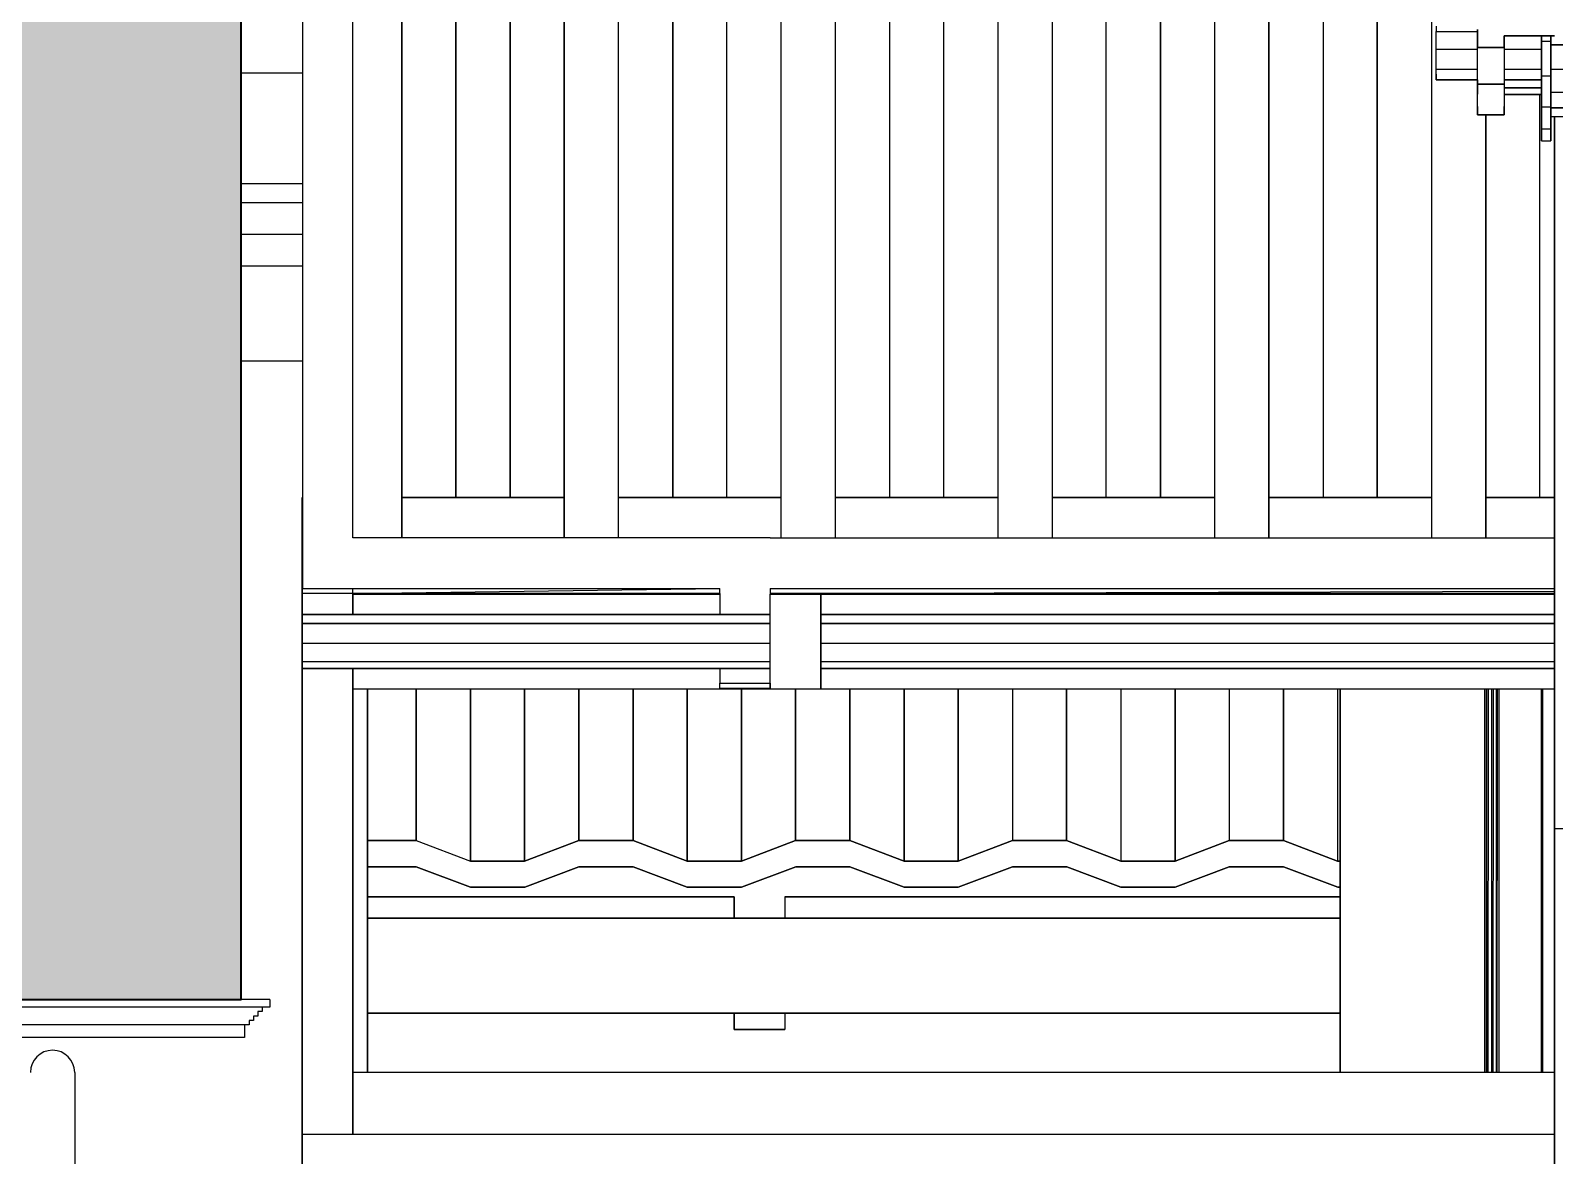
# Model space of a CAD drawing. Extents: x -43 to 90, y 6 to 81.
# Drawn here: x -27.278 to -24.868, y 19.886 to 21.664 of the extents above; entities that cross this region are included whole.
import ezdxf

# ---------------------------------------------------------------- set-up
doc = ezdxf.new("R2010")
doc.units = 0
doc.header["$LTSCALE"] = 0.1
doc.header["$MEASUREMENT"] = 0
for name, color, linetype in [('cobertura nova', 4, 'CONTINUOUS'), ('hachures cobertura', 252, 'CONTINUOUS'), ('visto', 9, 'CONTINUOUS')]:
    doc.layers.add(name, color=color, linetype=linetype)
doc.layers.add('cortado', color=7, linetype='CONTINUOUS', lineweight=40)
doc.layers.add('hachuras cortado', color=7, linetype='CONTINUOUS', true_color=0xfeffff)

msp = doc.modelspace()

# ---------------------------------------------------------------- hatches: boundary and pattern name
at = {"layer": 'hachuras cortado', "linetype": 'ByBlock'}
msp.add_hatch(color=256, dxfattribs=at).paths.add_polyline_path([(-36.7201, 21.2918), (-36.7201, 20.1319), (-36.2201, 20.1319), (-36.2201, 21.3018), (-33.6669, 21.3018), (-33.6669, 20.1319), (-33.3269, 20.1319), (-33.3269, 21.3018), (-30.5051, 21.3018), (-30.5051, 20.1319), (-30.1351, 20.1319), (-30.1351, 21.3018), (-27.3666, 21.3018), (-27.3666, 20.1319), (-26.9452, 20.1319), (-26.9452, 22.2618), (-26.9452, 25.0018), (-26.9452, 26.5619), (-27.2552, 26.5619), (-27.2552, 26.4119), (-27.772, 26.4119), (-31.9364, 28.7011), (-35.9739, 26.082), (-36.3696, 26.0006), (-36.3696, 26.4119), (-36.6701, 26.4119), (-36.6701, 21.2918)])

# ---------------------------------------------------------------- linework, layer by layer
at = {"layer": 'cobertura nova'}
for p, q in [((-26.8483, 23.4173), (-26.8483, 20.8616)), ((-26.7683, 20.8616), (-26.7683, 23.4173)), ((-25.0551, 21.6707), (-25.0551, 21.6621)), ((-25.0551, 21.6337), (-25.0551, 21.6621)), ((-25.0551, 21.6621), (-24.9897, 21.6621)), ((-24.9897, 21.6654), (-24.9897, 21.6554)), ((-24.9897, 21.6551), (-24.9897, 21.6654)), ((-24.9897, 21.6554), (-24.9897, 21.637)), ((-24.9897, 21.6367), (-24.9897, 21.6551)), ((-24.9479, 21.6554), (-24.9479, 21.6551)), ((-24.9479, 21.6551), (-24.9479, 21.6554)), ((-24.9479, 21.6554), (-24.8681, 21.6554)), ((-24.9479, 21.6551), (-24.9479, 21.6367)), ((-24.8681, 21.6551), (-24.9479, 21.6551)), ((-24.9479, 21.637), (-24.9479, 21.6551)), ((-24.8885, 21.6461), (-24.8885, 21.6551)), ((-24.8885, 21.6551), (-24.8885, 21.6461)), ((-24.8885, 21.5918), (-24.8885, 21.6461)), ((-24.8741, 21.6461), (-24.8885, 21.6461)), ((-24.8885, 21.6461), (-24.8885, 21.5918)), ((-24.8741, 21.6461), (-24.8741, 21.6551)), ((-24.8741, 21.5918), (-24.8741, 21.6461)), ((-24.874, 21.6551), (-24.874, 21.6461)), ((-24.874, 21.6461), (-24.874, 21.5918)), ((-25.0551, 21.6022), (-25.0551, 21.6337)), ((-24.9897, 21.6337), (-25.0551, 21.6337)), ((-24.9897, 21.637), (-24.9479, 21.637)), ((-24.9479, 21.6367), (-24.9897, 21.6367)), ((-24.9897, 21.5788), (-24.9897, 21.6367)), ((-24.9479, 21.6367), (-24.9479, 21.5788)), ((-24.8885, 21.6337), (-24.9479, 21.6337)), ((-24.8885, 21.6022), (-24.8885, 21.6337)), ((-24.8229, 21.6412), (-24.8741, 21.6412)), ((-24.8741, 21.6412), (-24.8741, 21.602)), ((-24.8741, 21.6412), (-24.8229, 21.6412)), ((-25.0551, 21.586), (-25.0551, 21.6022)), ((-24.9897, 21.6022), (-25.0551, 21.6022)), ((-24.8885, 21.6022), (-24.9479, 21.6022)), ((-24.8885, 21.586), (-24.8885, 21.6022)), ((-24.8543, 21.602), (-24.8741, 21.602)), ((-25.0551, 21.5946), (-25.0551, 21.586)), ((-24.9897, 21.586), (-25.0551, 21.586)), ((-25.0551, 21.586), (-24.9897, 21.586)), ((-24.9897, 21.586), (-24.9897, 21.5733)), ((-24.9897, 21.5733), (-24.9897, 21.586)), ((-24.9479, 21.5788), (-24.9897, 21.5788)), ((-24.9897, 21.5788), (-24.9479, 21.5788)), ((-24.9897, 21.5434), (-24.9897, 21.5788)), ((-24.9897, 21.5733), (-24.9897, 21.5629)), ((-24.8885, 21.586), (-24.9479, 21.586)), ((-24.9479, 21.586), (-24.8885, 21.586)), ((-24.9479, 21.5788), (-24.9479, 21.5434)), ((-24.8885, 21.5733), (-24.9479, 21.5733)), ((-24.9479, 21.5733), (-24.8885, 21.5733)), ((-24.8741, 21.5918), (-24.8885, 21.5918)), ((-24.8885, 21.5918), (-24.8885, 21.5425)), ((-24.8885, 21.5425), (-24.8885, 21.5918)), ((-24.8885, 21.586), (-24.8885, 21.586)), ((-24.8885, 21.5593), (-24.8885, 21.586)), ((-24.8885, 21.586), (-24.8885, 21.5593)), ((-24.8741, 21.5425), (-24.8741, 21.5918)), ((-24.874, 21.5918), (-24.874, 21.5425)), ((-24.9897, 21.5629), (-24.9897, 21.5629)), ((-24.9897, 21.5622), (-24.9897, 21.5629)), ((-24.9897, 21.5622), (-24.9897, 21.5622)), ((-24.9479, 21.5629), (-24.8885, 21.5629)), ((-24.8885, 21.5622), (-24.9479, 21.5622)), ((-24.8885, 21.5593), (-24.8885, 21.5593)), ((-24.8885, 21.5173), (-24.8885, 21.5593)), ((-24.8885, 21.5593), (-24.8885, 21.5173)), ((-24.8741, 21.5663), (-24.8464, 21.5663)), ((-24.9897, 21.5434), (-24.9897, 21.5305)), ((-24.9897, 21.5305), (-24.9897, 21.5434)), ((-24.9897, 21.5305), (-24.9479, 21.5305)), ((-24.9479, 21.5305), (-24.9897, 21.5305)), ((-24.9479, 21.5434), (-24.9479, 21.5305)), ((-24.9479, 21.5305), (-24.9479, 21.5434)), ((-24.8741, 21.5425), (-24.8885, 21.5425)), ((-24.8885, 21.5425), (-24.8885, 21.5077)), ((-24.8885, 21.5077), (-24.8885, 21.5425)), ((-24.8741, 21.5077), (-24.8741, 21.5425)), ((-24.8741, 21.5413), (-24.8409, 21.5413)), ((-24.8409, 21.5413), (-24.8741, 21.5413)), ((-24.8741, 21.5278), (-24.8379, 21.5278)), ((-24.874, 21.5425), (-24.874, 21.5077)), ((-24.874, 21.5173), (-24.874, 21.5278)), ((-24.8681, 20.4444), (-24.8681, 21.5278)), ((-24.8681, 21.5278), (-24.8681, 20.4022)), ((-24.8681, 20.4022), (-24.8681, 21.5278)), ((-24.8681, 21.5278), (-24.8681, 20.4444)), ((-24.8885, 21.5173), (-24.8885, 21.5173)), ((-24.8885, 21.4943), (-24.8885, 21.5173)), ((-24.8885, 21.5173), (-24.8885, 21.4943)), ((-24.8741, 21.5077), (-24.8885, 21.5077)), ((-24.8885, 21.5077), (-24.8885, 21.4891)), ((-24.8885, 21.4891), (-24.8885, 21.5077)), ((-24.8741, 21.4891), (-24.8741, 21.5077)), ((-24.874, 21.4943), (-24.874, 21.5173)), ((-24.874, 21.5077), (-24.874, 21.4891)), ((-24.8885, 21.4943), (-24.8885, 21.4891)), ((-24.8885, 21.4891), (-24.8741, 21.4891)), ((-24.874, 21.4891), (-24.874, 21.4943)), ((-26.8484, 20.8458), (-26.8484, 20.9258)), ((-26.8484, 20.9258), (-26.8484, 20.8458)), ((-26.4341, 20.9258), (-26.6912, 20.9258)), ((-26.6912, 20.9258), (-26.4341, 20.9258)), ((-26.0912, 20.9258), (-26.3483, 20.9258)), ((-26.3483, 20.9258), (-26.0912, 20.9258)), ((-25.7483, 20.9258), (-26.0055, 20.9258)), ((-26.0055, 20.9258), (-25.7483, 20.9258)), ((-25.4055, 20.9258), (-25.6626, 20.9258)), ((-25.6626, 20.9258), (-25.4055, 20.9258)), ((-25.0626, 20.9258), (-25.3198, 20.9258)), ((-25.3198, 20.9258), (-25.0626, 20.9258)), ((-24.8681, 20.9258), (-24.9769, 20.9258)), ((-24.9769, 20.9258), (-24.8681, 20.9258)), ((-26.8483, 20.8616), (-26.8483, 20.7817)), ((-26.1883, 20.8616), (-26.7683, 20.8616)), ((-26.1083, 20.8616), (-26.1883, 20.8616)), ((-26.1083, 20.8616), (-24.8681, 20.8616)), ((-26.8484, 19.7648), (-26.8484, 20.8458)), ((-26.8484, 20.8458), (-26.8484, 19.7648)), ((-26.8484, 19.7648), (-26.8484, 20.7855)), ((-26.8483, 20.7817), (-26.7683, 20.7817)), ((-26.7683, 20.7736), (-26.1883, 20.7817)), ((-26.7683, 20.7817), (-26.1883, 20.7817)), ((-26.7683, 20.7736), (-26.7683, 20.7817)), ((-26.1883, 20.7736), (-26.1883, 20.7817)), ((-26.1083, 20.7817), (-26.1083, 20.7728)), ((-26.1083, 20.7817), (-24.8681, 20.7817)), ((-26.1083, 20.7817), (-26.1083, 20.7736)), ((-26.1083, 20.7736), (-24.8681, 20.7776)), ((-26.7683, 20.7736), (-26.8483, 20.7736)), ((-26.7684, 20.7728), (-26.7684, 20.7736)), ((-26.7684, 20.7736), (-26.7684, 20.7404)), ((-26.7684, 20.7404), (-26.7684, 20.7736)), ((-26.7684, 20.7728), (-26.1883, 20.7728)), ((-26.7684, 20.7728), (-26.7684, 20.7404)), ((-26.1883, 20.7736), (-26.7683, 20.7736)), ((-26.7454, 20.7728), (-26.7454, 20.7736)), ((-26.7454, 20.7728), (-26.7454, 20.7736)), ((-26.7454, 20.7736), (-26.7454, 20.7728)), ((-26.6682, 20.7728), (-26.6682, 20.7736)), ((-26.6682, 20.7736), (-26.6682, 20.7728)), ((-26.5825, 20.7728), (-26.5825, 20.7736)), ((-26.5825, 20.7736), (-26.5825, 20.7728)), ((-26.4968, 20.7736), (-26.4968, 20.7728)), ((-26.4968, 20.7728), (-26.4968, 20.7736)), ((-26.4111, 20.7736), (-26.4111, 20.7728)), ((-26.4111, 20.7728), (-26.4111, 20.7736)), ((-26.3254, 20.7736), (-26.3254, 20.7728)), ((-26.3254, 20.7728), (-26.3254, 20.7736)), ((-26.2397, 20.7728), (-26.2397, 20.7736)), ((-26.2397, 20.7736), (-26.2397, 20.7728)), ((-26.1883, 20.7736), (-26.1883, 20.7404)), ((-26.1084, 20.7728), (-26.1083, 20.7728)), ((-24.8681, 20.7736), (-26.1083, 20.7736)), ((-26.1083, 20.7728), (-26.0283, 20.7728)), ((-26.1083, 20.6228), (-26.1083, 20.7728)), ((-26.0682, 20.7736), (-26.0682, 20.7728)), ((-26.0682, 20.7728), (-26.0682, 20.7736)), ((-26.0283, 20.7728), (-26.0284, 20.7728)), ((-26.0284, 20.7728), (-26.0284, 20.6228)), ((-26.0283, 20.7728), (-24.8681, 20.7728)), ((-26.0283, 20.6228), (-26.0283, 20.7728)), ((-25.9825, 20.7736), (-25.9825, 20.7728)), ((-25.9825, 20.7728), (-25.9825, 20.7736)), ((-25.8968, 20.7736), (-25.8968, 20.7728)), ((-25.8968, 20.7728), (-25.8968, 20.7736)), ((-25.8111, 20.7736), (-25.8111, 20.7728)), ((-25.8111, 20.7728), (-25.8111, 20.7736)), ((-25.7254, 20.7736), (-25.7254, 20.7728)), ((-25.6397, 20.7736), (-25.6397, 20.7728)), ((-25.6397, 20.7728), (-25.6397, 20.7736)), ((-25.5539, 20.7736), (-25.5539, 20.7728)), ((-25.4682, 20.7728), (-25.4682, 20.7736)), ((-25.4682, 20.7736), (-25.4682, 20.7728)), ((-25.3825, 20.7736), (-25.3825, 20.7728)), ((-25.2968, 20.7736), (-25.2968, 20.7728)), ((-25.2968, 20.7728), (-25.2968, 20.7736)), ((-25.2111, 20.7736), (-25.2111, 20.7728)), ((-25.2068, 20.7736), (-25.2068, 20.7728)), ((-25.2068, 20.7728), (-25.2068, 20.7736)), ((-25.2068, 20.7736), (-25.2068, 20.7728)), ((-24.9788, 20.7736), (-24.9788, 20.7728)), ((-24.9775, 20.7728), (-24.9775, 20.7736)), ((-24.9755, 20.7736), (-24.9755, 20.7728)), ((-24.9723, 20.7728), (-24.9723, 20.7736)), ((-24.9676, 20.7736), (-24.9676, 20.7728)), ((-24.9643, 20.7728), (-24.9643, 20.7736)), ((-24.9596, 20.7728), (-24.9596, 20.7736)), ((-24.9583, 20.7728), (-24.9583, 20.7736)), ((-24.9563, 20.7736), (-24.9563, 20.7728)), ((-24.8888, 20.7728), (-24.8888, 20.7736)), ((-24.8888, 20.7728), (-24.8888, 20.7736)), ((-24.8869, 20.7728), (-24.8869, 20.7736)), ((-24.8869, 20.7736), (-24.8869, 20.7728)), ((-24.8869, 20.7736), (-24.8869, 20.7728)), ((-24.8869, 20.7736), (-24.8869, 20.7728)), ((-26.8483, 20.7404), (-26.1083, 20.7404)), ((-26.1083, 20.7404), (-26.8483, 20.7404)), ((-26.0283, 20.7404), (-24.8681, 20.7404)), ((-24.8681, 20.7404), (-26.0283, 20.7404)), ((-26.8483, 20.7263), (-26.1083, 20.7263)), ((-26.1083, 20.7263), (-26.8483, 20.7263)), ((-26.0283, 20.7263), (-24.8681, 20.7263)), ((-24.8681, 20.7263), (-26.0283, 20.7263)), ((-26.8483, 20.6955), (-26.1083, 20.6955)), ((-26.0283, 20.6955), (-24.8681, 20.6955)), ((-26.1083, 20.666), (-26.8483, 20.666)), ((-24.8681, 20.666), (-26.0283, 20.666)), ((-26.1083, 20.6552), (-26.8483, 20.6552)), ((-26.8483, 20.6552), (-26.1083, 20.6552)), ((-26.7684, 20.6552), (-26.7684, 20.6228)), ((-26.7684, 20.6552), (-26.7684, 19.9195)), ((-26.7684, 19.9195), (-26.7684, 20.6552)), ((-26.1883, 20.6552), (-26.1883, 20.6319)), ((-26.1883, 20.6319), (-26.1083, 20.6319)), ((-26.1883, 20.6239), (-26.1883, 20.6319)), ((-26.1083, 20.6319), (-26.1083, 20.6239)), ((-24.8681, 20.6552), (-26.0283, 20.6552)), ((-26.0283, 20.6552), (-24.8681, 20.6552)), ((-26.1084, 20.6228), (-26.7684, 20.6228)), ((-26.7684, 19.9195), (-26.7684, 20.6228)), ((-26.7454, 20.0168), (-26.7454, 20.6228)), ((-26.7454, 20.2607), (-26.7454, 20.6228)), ((-26.7454, 20.6228), (-26.7454, 20.0168)), ((-26.1083, 20.6239), (-26.1883, 20.6239)), ((-26.1084, 20.6228), (-26.1084, 20.6239)), ((-26.1084, 20.6228), (-26.1083, 20.6228)), ((-26.1083, 20.6228), (-26.1084, 20.6228)), ((-26.1083, 20.6228), (-26.1084, 20.6228)), ((-26.1083, 20.6239), (-26.1083, 20.6228)), ((-26.0283, 20.6228), (-26.1083, 20.6228)), ((-24.8681, 20.6228), (-26.0283, 20.6228)), ((-25.2968, 20.6228), (-25.2968, 20.3832)), ((-25.2968, 20.3832), (-25.2968, 20.6228)), ((-25.2068, 20.6228), (-25.2068, 20.0168)), ((-25.2068, 20.0168), (-25.2068, 20.6228)), ((-25.2068, 20.6228), (-25.2068, 20.0168)), ((-24.9788, 20.6228), (-24.9788, 20.0168)), ((-24.9778, 20.0168), (-24.9775, 20.6228)), ((-24.9755, 20.6228), (-24.9755, 20.0168)), ((-24.973, 20.0168), (-24.9724, 20.6228)), ((-24.9676, 20.6228), (-24.9676, 20.0168)), ((-24.965, 20.0168), (-24.9645, 20.6228)), ((-24.9596, 20.0168), (-24.9596, 20.6228)), ((-24.9586, 20.0168), (-24.9583, 20.6228)), ((-24.9563, 20.6228), (-24.9563, 20.0168)), ((-24.8888, 20.0168), (-24.8888, 20.6228)), ((-24.8888, 20.0168), (-24.8888, 20.6228)), ((-24.8869, 20.0168), (-24.8869, 20.6228)), ((-24.8869, 20.6228), (-24.8869, 20.0168)), ((-24.8869, 20.6228), (-24.8869, 20.0168)), ((-24.8869, 20.6228), (-24.8869, 20.0168)), ((-24.8681, 20.419), (-24.8681, 20.4444)), ((-24.8681, 20.4444), (-24.8681, 20.419)), ((-24.8681, 19.9195), (-24.8681, 20.419)), ((-24.8681, 20.419), (-24.8681, 20.3768)), ((-24.8681, 20.4022), (-24.8286, 20.4022)), ((-24.8681, 20.4022), (-24.8681, 18.1935)), ((-24.8681, 20.3768), (-24.8681, 20.4022)), ((-24.8681, 18.1935), (-24.8681, 20.4022)), ((-26.7454, 20.3832), (-26.6682, 20.3832)), ((-26.6682, 20.3832), (-26.7454, 20.3832)), ((-26.6682, 20.3832), (-26.5825, 20.3509)), ((-26.4111, 20.3832), (-26.4968, 20.3509)), ((-26.4968, 20.3509), (-26.4111, 20.3832)), ((-26.4111, 20.3832), (-26.3254, 20.3832)), ((-26.3254, 20.3832), (-26.4111, 20.3832)), ((-26.3254, 20.3832), (-26.3254, 20.3832)), ((-26.3254, 20.3832), (-26.2397, 20.3509)), ((-26.2397, 20.3509), (-26.3254, 20.3832)), ((-26.0682, 20.3832), (-26.1539, 20.3509)), ((-26.1539, 20.3509), (-26.0682, 20.3832)), ((-25.9825, 20.3832), (-26.0682, 20.3832)), ((-26.0682, 20.3832), (-25.9825, 20.3832)), ((-26.0681, 20.3832), (-26.0681, 20.3832)), ((-26.0681, 20.3832), (-26.0681, 20.3832)), ((-25.8968, 20.3509), (-25.9825, 20.3832)), ((-25.9825, 20.3832), (-25.8968, 20.3509)), ((-25.9824, 20.3832), (-25.9824, 20.3832)), ((-25.9824, 20.3832), (-25.9824, 20.3832)), ((-25.7254, 20.3832), (-25.8111, 20.3509)), ((-25.8111, 20.3509), (-25.7254, 20.3832)), ((-25.6397, 20.3832), (-25.7254, 20.3832)), ((-25.7254, 20.3832), (-25.6397, 20.3832)), ((-25.7253, 20.3832), (-25.7253, 20.3832)), ((-25.7253, 20.3832), (-25.7253, 20.3832)), ((-25.6397, 20.3832), (-25.5539, 20.3509)), ((-25.5539, 20.3509), (-25.6397, 20.3832)), ((-25.6395, 20.3832), (-25.6395, 20.3832)), ((-25.3825, 20.3832), (-25.4682, 20.3509)), ((-25.4682, 20.3509), (-25.3825, 20.3832)), ((-25.2968, 20.3832), (-25.3825, 20.3832)), ((-25.3825, 20.3832), (-25.2968, 20.3832)), ((-25.3824, 20.3832), (-25.3824, 20.3832)), ((-25.3824, 20.3832), (-25.3824, 20.3832)), ((-25.2968, 20.3832), (-25.2111, 20.3509)), ((-25.2111, 20.3509), (-25.2968, 20.3832)), ((-25.2967, 20.3832), (-25.2967, 20.3832)), ((-25.2967, 20.3832), (-25.2967, 20.3832)), ((-24.8681, 20.3768), (-24.8681, 19.8187)), ((-24.8681, 20.3768), (-24.8681, 20.3768)), ((-24.8681, 18.2358), (-24.8681, 20.3768)), ((-26.4968, 20.3509), (-26.5825, 20.3509)), ((-26.5825, 20.3509), (-26.4968, 20.3509)), ((-26.4967, 20.3509), (-26.4967, 20.3509)), ((-26.1539, 20.3509), (-26.2397, 20.3509)), ((-26.2397, 20.3509), (-26.1539, 20.3509)), ((-26.2395, 20.3509), (-26.2395, 20.3509)), ((-26.2395, 20.3509), (-26.2395, 20.3509)), ((-26.1538, 20.3509), (-26.1538, 20.3509)), ((-25.8111, 20.3509), (-25.8968, 20.3509)), ((-25.8968, 20.3509), (-25.8111, 20.3509)), ((-25.8967, 20.3509), (-25.8967, 20.3509)), ((-25.8967, 20.3509), (-25.8967, 20.3509)), ((-25.811, 20.3509), (-25.811, 20.3509)), ((-25.811, 20.3509), (-25.811, 20.3509)), ((-25.5539, 20.3509), (-25.4682, 20.3509)), ((-25.4682, 20.3509), (-25.5539, 20.3509)), ((-25.5538, 20.3509), (-25.5538, 20.3509)), ((-25.5538, 20.3509), (-25.5538, 20.3509)), ((-25.4681, 20.3509), (-25.4681, 20.3509)), ((-25.2111, 20.3509), (-25.2068, 20.3509)), ((-25.2068, 20.3509), (-25.2111, 20.3509)), ((-25.211, 20.3509), (-25.211, 20.3509)), ((-25.211, 20.3509), (-25.211, 20.3509)), ((-24.8869, 20.3579), (-24.8888, 20.3586)), ((-24.8888, 20.3586), (-24.8869, 20.3579)), ((-26.7454, 20.3417), (-26.6681, 20.3417)), ((-26.6681, 20.3417), (-26.7454, 20.3417)), ((-26.6681, 20.3417), (-26.5824, 20.3094)), ((-26.5824, 20.3094), (-26.6681, 20.3417)), ((-26.411, 20.3417), (-26.4967, 20.3094)), ((-26.4967, 20.3094), (-26.411, 20.3417)), ((-26.411, 20.3417), (-26.3253, 20.3417)), ((-26.3253, 20.3417), (-26.411, 20.3417)), ((-26.3253, 20.3417), (-26.2395, 20.3094)), ((-26.2395, 20.3094), (-26.3253, 20.3417)), ((-26.0681, 20.3417), (-26.1538, 20.3094)), ((-26.1538, 20.3094), (-26.0681, 20.3417)), ((-26.0681, 20.3417), (-25.9824, 20.3417)), ((-25.9824, 20.3417), (-26.0681, 20.3417)), ((-25.9824, 20.3417), (-25.8967, 20.3094)), ((-25.8967, 20.3094), (-25.9824, 20.3417)), ((-25.811, 20.3094), (-25.7253, 20.3417)), ((-25.7253, 20.3417), (-25.811, 20.3094)), ((-25.6395, 20.3417), (-25.7253, 20.3417)), ((-25.7253, 20.3417), (-25.6395, 20.3417)), ((-25.5538, 20.3094), (-25.6395, 20.3417)), ((-25.6395, 20.3417), (-25.5538, 20.3094)), ((-25.3824, 20.3417), (-25.4681, 20.3094)), ((-25.4681, 20.3094), (-25.3824, 20.3417)), ((-25.3824, 20.3417), (-25.2967, 20.3417)), ((-25.2967, 20.3417), (-25.3824, 20.3417)), ((-25.2967, 20.3417), (-25.211, 20.3094)), ((-25.211, 20.3094), (-25.2967, 20.3417)), ((-26.7454, 20.2946), (-26.1654, 20.2946)), ((-26.1654, 20.2946), (-26.7454, 20.2946)), ((-26.4967, 20.3094), (-26.5824, 20.3094)), ((-26.5824, 20.3094), (-26.4967, 20.3094)), ((-26.1538, 20.3094), (-26.2395, 20.3094)), ((-26.2395, 20.3094), (-26.1538, 20.3094)), ((-26.1654, 20.2946), (-26.1654, 20.2607)), ((-26.1654, 20.2607), (-26.1654, 20.2946)), ((-26.1654, 20.2607), (-26.1654, 20.2946)), ((-26.1654, 20.2946), (-26.1654, 20.2607)), ((-26.0854, 20.2946), (-25.2068, 20.2946)), ((-26.0854, 20.2946), (-26.0854, 20.2607)), ((-25.2068, 20.2946), (-26.0854, 20.2946)), ((-25.8967, 20.3094), (-25.811, 20.3094)), ((-25.811, 20.3094), (-25.8967, 20.3094)), ((-25.4681, 20.3094), (-25.5538, 20.3094)), ((-25.5538, 20.3094), (-25.4681, 20.3094)), ((-25.211, 20.3094), (-25.2068, 20.3094)), ((-25.2068, 20.3094), (-25.211, 20.3094)), ((-24.8869, 20.3165), (-24.8888, 20.3172)), ((-24.8888, 20.3172), (-24.8869, 20.3165)), ((-24.8888, 20.2946), (-24.8869, 20.2946)), ((-24.8869, 20.2946), (-24.8888, 20.2946)), ((-26.1654, 20.2702), (-26.1654, 20.2702)), ((-26.1654, 20.2702), (-26.1654, 20.2702)), ((-26.7454, 20.2607), (-26.0854, 20.2607)), ((-26.0854, 20.2607), (-26.7454, 20.2607)), ((-26.7454, 20.2607), (-26.7454, 20.1107)), ((-26.7454, 20.1107), (-26.7454, 20.2607)), ((-26.0854, 20.2607), (-26.0054, 20.2607)), ((-26.0054, 20.2607), (-26.0854, 20.2607)), ((-26.0054, 20.2607), (-25.2068, 20.2607)), ((-25.2068, 20.2607), (-26.0054, 20.2607)), ((-24.8888, 20.2607), (-24.8869, 20.2607)), ((-24.8869, 20.2607), (-24.8888, 20.2607)), ((-26.0854, 20.1107), (-26.7454, 20.1107)), ((-26.7454, 20.1107), (-26.0854, 20.1107)), ((-26.7454, 20.0168), (-26.7454, 20.1107)), ((-26.1654, 20.0849), (-26.1654, 20.1107)), ((-26.1654, 20.1107), (-26.1654, 20.0849)), ((-26.1654, 20.0849), (-26.1654, 20.1107)), ((-26.1654, 20.1107), (-26.1654, 20.0849)), ((-26.0054, 20.1107), (-26.0854, 20.1107)), ((-26.0854, 20.1107), (-26.0054, 20.1107)), ((-26.0854, 20.1107), (-26.0854, 20.0849)), ((-25.2068, 20.1107), (-26.0054, 20.1107)), ((-26.0054, 20.1107), (-25.2068, 20.1107)), ((-24.8869, 20.1107), (-24.8888, 20.1107)), ((-24.8888, 20.1107), (-24.8869, 20.1107)), ((-26.0854, 20.0849), (-26.1654, 20.0849)), ((-26.1654, 20.0849), (-26.0854, 20.0849)), ((-26.0854, 20.0849), (-26.0854, 20.0849)), ((-26.8484, 20.0168), (-26.8484, 20.0168)), ((-26.8484, 20.0168), (-26.8484, 19.5216)), ((-24.8681, 20.0168), (-26.7684, 20.0168)), ((-26.8484, 19.7105), (-26.8484, 19.9195)), ((-26.8484, 19.9195), (-26.8484, 19.9195)), ((-26.8483, 19.7105), (-26.8483, 19.9195)), ((-26.8483, 19.9195), (-24.8681, 19.9195))]:
    msp.add_line(p, q, dxfattribs=at)
at = {"layer": 'cortado', "flags": 128}
msp.add_lwpolyline([(-27.3666, 20.1319), (-26.9452, 20.1319), (-26.9452, 22.2618), (-26.9452, 25.0018), (-26.9452, 26.5619), (-27.2552, 26.5619), (-27.2552, 26.4119), (-27.772, 26.4119)], dxfattribs=at)
at = {"layer": 'hachures cobertura'}
for p, q in [((-26.6912, 23.4092), (-26.6912, 20.8616)), ((-26.6912, 20.8616), (-26.6912, 23.4092)), ((-26.6055, 23.4092), (-26.6055, 20.9258)), ((-26.6055, 20.9258), (-26.6055, 23.4092)), ((-26.5198, 20.9258), (-26.5198, 23.4092)), ((-26.5198, 23.4092), (-26.5198, 20.9258)), ((-26.4341, 20.8616), (-26.4341, 23.4092)), ((-26.4341, 23.4092), (-26.4341, 20.8616)), ((-26.3483, 20.8616), (-26.3483, 23.4092)), ((-26.2626, 20.9258), (-26.2626, 23.4092)), ((-26.2626, 23.4092), (-26.2626, 20.9258)), ((-26.1769, 20.9258), (-26.1769, 23.4092)), ((-26.0912, 20.8616), (-26.0912, 23.4092)), ((-26.0055, 23.4092), (-26.0055, 20.8616)), ((-25.9198, 23.4092), (-25.9198, 20.9258)), ((-25.8341, 20.9258), (-25.8341, 23.4092)), ((-25.7483, 23.4092), (-25.7483, 20.8616)), ((-25.6626, 23.4092), (-25.6626, 20.8616)), ((-25.5769, 20.9258), (-25.5769, 23.4092)), ((-25.4912, 20.9258), (-25.4912, 23.4092)), ((-25.4912, 23.4092), (-25.4912, 20.9258)), ((-25.4055, 20.8616), (-25.4055, 23.4092)), ((-25.3198, 20.8616), (-25.3198, 23.4092)), ((-25.3198, 23.4092), (-25.3198, 20.8616)), ((-25.2341, 23.4092), (-25.2341, 20.9258)), ((-25.1483, 20.9258), (-25.1483, 23.4092)), ((-25.1483, 23.4092), (-25.1483, 20.9258)), ((-25.0626, 23.4092), (-25.0626, 20.8616)), ((-24.8912, 20.9258), (-24.8912, 21.5622)), ((-24.9769, 20.8616), (-24.9769, 21.5305)), ((-24.9769, 21.5305), (-24.9769, 20.8616)), ((-26.6682, 20.3832), (-26.6682, 20.6228)), ((-26.6682, 20.6228), (-26.6682, 20.3832)), ((-26.5825, 20.3509), (-26.5825, 20.6228)), ((-26.5825, 20.6228), (-26.5825, 20.3509)), ((-26.4968, 20.6228), (-26.4968, 20.3509)), ((-26.4968, 20.3509), (-26.4968, 20.6228)), ((-26.4111, 20.6228), (-26.4111, 20.3832)), ((-26.4111, 20.3832), (-26.4111, 20.6228)), ((-26.3254, 20.6228), (-26.3254, 20.3832)), ((-26.3254, 20.3832), (-26.3254, 20.6228)), ((-26.2397, 20.3509), (-26.2397, 20.6228)), ((-26.2397, 20.6228), (-26.2397, 20.3509)), ((-26.1539, 20.6228), (-26.1539, 20.3509)), ((-26.1539, 20.3509), (-26.1539, 20.6228)), ((-26.0682, 20.6228), (-26.0682, 20.3832)), ((-26.0682, 20.3832), (-26.0682, 20.6228)), ((-25.9825, 20.6228), (-25.9825, 20.3832)), ((-25.9825, 20.3832), (-25.9825, 20.6228)), ((-25.8968, 20.6228), (-25.8968, 20.3509)), ((-25.8968, 20.3509), (-25.8968, 20.6228)), ((-25.8111, 20.6228), (-25.8111, 20.3509)), ((-25.8111, 20.3509), (-25.8111, 20.6228)), ((-25.7254, 20.6228), (-25.7254, 20.3832)), ((-25.6397, 20.6228), (-25.6397, 20.3832)), ((-25.6397, 20.3832), (-25.6397, 20.6228)), ((-25.5539, 20.6228), (-25.5539, 20.3509)), ((-25.4682, 20.3509), (-25.4682, 20.6228)), ((-25.4682, 20.6228), (-25.4682, 20.3509)), ((-25.3825, 20.6228), (-25.3825, 20.3832)), ((-25.2111, 20.6228), (-25.2111, 20.3509))]:
    msp.add_line(p, q, dxfattribs=at)
at = {"layer": 'visto'}
for p, q in [((-26.9452, 21.4218), (-26.8483, 21.4218)), ((-26.9452, 21.3918), (-26.8483, 21.3918)), ((-26.9452, 21.3418), (-26.8483, 21.3418)), ((-26.9452, 21.2918), (-26.8483, 21.2918)), ((-26.9452, 21.1418), (-26.8483, 21.1418)), ((-26.8997, 20.1319), (-27.4134, 20.1319)), ((-26.8997, 20.1319), (-26.8997, 20.1199)), ((-26.8997, 20.1199), (-27.4134, 20.1199)), ((-26.9187, 20.1059), (-26.9257, 20.1059)), ((-26.9257, 20.1059), (-26.9257, 20.0989)), ((-26.9117, 20.1129), (-26.9187, 20.1129)), ((-26.9187, 20.1129), (-26.9187, 20.1059)), ((-26.8997, 20.1199), (-26.9117, 20.1199)), ((-26.9117, 20.1199), (-26.9117, 20.1129)), ((-26.9327, 20.0919), (-27.3804, 20.0919)), ((-26.9327, 20.0919), (-26.9397, 20.0919)), ((-26.9397, 20.0919), (-26.9397, 20.0719)), ((-26.9257, 20.0989), (-26.9327, 20.0989)), ((-26.9327, 20.0989), (-26.9327, 20.0919)), ((-26.9397, 20.0719), (-27.3734, 20.0719)), ((-26.9397, 20.0719), (-26.9521, 20.0719)), ((-27.2083, 20.0169), (-27.2083, 16.7118))]:
    msp.add_line(p, q, dxfattribs=at)
msp.add_lwpolyline([(-26.9452, 21.5968), (-26.8483, 21.5968)], dxfattribs=at)
msp.add_arc((-27.2433, 20.0169), 0.035, 0, 180, dxfattribs=at)

doc.saveas('drawing.dxf')
